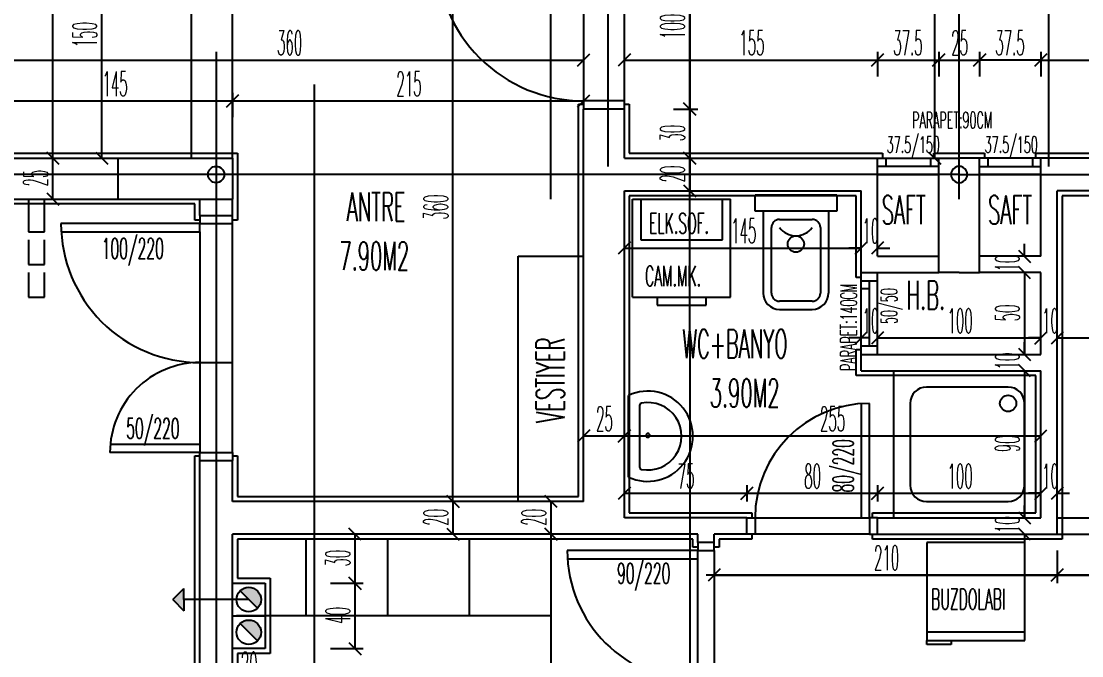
# Model space of a CAD drawing. Extents: x 78 to 306, y -397 to 18.
# Drawn here: x 271.9423 to 272.0722, y -396.6704 to -396.5928 of the extents above; entities that cross this region are included whole.
import ezdxf

# ---------------------------------------------------------------- set-up
doc = ezdxf.new("R2010")
doc.units = 0
doc.header["$LTSCALE"] = 0.5
doc.header["$MEASUREMENT"] = 0
for name, pattern in [('DASHDOT2', [0.5, 0.25, -0.125, 0, -0.125]), ('DASHED', [0.75, 0.5, -0.25]), ('DOT2', [0.125, 0, -0.125])]:
    doc.linetypes.add(name, pattern=pattern)
doc.layers.get('0').update_dxf_attribs({"linetype": 'CONTINUOUS'})
for name, color, linetype in [('AKS', 5, 'DASHDOT2'), ('ASHADE', 7, 'CONTINUOUS'), ('DUVAR', 6, 'CONTINUOUS'), ('IZDUSUM', 2, 'DOT2'), ('KAPI', 1, 'CONTINUOUS'), ('KOLON', 4, 'CONTINUOUS'), ('MERDIVEN', 3, 'CONTINUOUS'), ('OLCU', 31, 'CONTINUOUS'), ('SIVA', 7, 'CONTINUOUS'), ('TEFRIS', 11, 'CONTINUOUS')]:
    doc.layers.add(name, color=color, linetype=linetype)
doc.styles.add('ICMEKAN', font='romans.shx', dxfattribs={"width": 0.55, "height": 0.2})
doc.styles.add('OLCU', font='romans.shx', dxfattribs={"width": 0.6, "height": 0.125})
doc.styles.add('OLCUIC', font='ROMANS.SHX', dxfattribs={"width": 0.4, "height": 0.15})

msp = doc.modelspace()

# ---------------------------------------------------------------- hatches: boundary and pattern name
at = {"layer": 'KAPI', "ltscale": 1.4}
msp.add_hatch(color=256, dxfattribs=at).paths.add_polyline_path([(271.9621765333436, -396.6649177616397), (271.9621765333436, -396.6635598737719), (271.9621765333436, -396.6622019859039), (271.9608467064144, -396.6635598737719)])
at = {"layer": 'MERDIVEN'}
for points in [[(271.971204602107, -396.6646205339432), (271.9690832817635, -396.6624992135996, -0.1989123673796376), (271.9701439419352, -396.6620598737715, -0.6681786379193642)], [(271.9712046021068, -396.6686205339431), (271.9690832817632, -396.6664992135995, -0.1989123673796376), (271.970143941935, -396.6660598737714, -0.6681786379193642)]]:
    msp.add_hatch(color=256, dxfattribs=at).paths.add_polyline_path(points)

# ---------------------------------------------------------------- linework, layer by layer
at = {"color": 0, "linetype": 'ByBlock'}
for p, q in [((272.010393941935, -396.5983098737721), (272.011893941935, -396.5968098737721)), ((272.016893941935, -396.5968098737721), (272.015393941935, -396.5983098737721)), ((272.047893941935, -396.5968098737721), (272.046393941935, -396.5983098737721)), ((272.046393941935, -396.5983098737721), (272.047893941935, -396.5968098737721)), ((272.055393941935, -396.5968098737721), (272.053893941935, -396.5983098737721)), ((272.053893941935, -396.5983098737721), (272.055393941935, -396.5968098737721)), ((272.060393941935, -396.5968098737721), (272.058893941935, -396.5983098737721)), ((272.058893941935, -396.5983098737721), (272.060393941935, -396.5968098737721)), ((272.066393941935, -396.5983098737721), (272.067893941935, -396.5968098737721)), ((272.067893941935, -396.5968098737721), (272.066393941935, -396.5983098737721)), ((271.968893941935, -396.6018098737721), (271.967393941935, -396.6033098737721)), ((271.967393941935, -396.6033098737721), (271.968893941935, -396.6018098737721)), ((272.010393941935, -396.6033098737721), (272.011893941935, -396.6018098737721)), ((272.024893941935, -396.6043098737721), (272.023393941935, -396.6028098737721)), ((272.023393941935, -396.6028098737721), (272.024893941935, -396.6043098737721)), ((271.945393941935, -396.6088098737721), (271.946893941935, -396.6103098737721)), ((271.946893941935, -396.6103098737721), (271.945393941935, -396.6088098737721)), ((271.951393941935, -396.6088098737721), (271.952893941935, -396.6103098737721)), ((272.024893941935, -396.6103098737721), (272.023393941935, -396.6088098737721)), ((272.023393941935, -396.6088098737721), (272.024893941935, -396.6103098737721)), ((272.053393941935, -396.6088098737721), (272.054893941935, -396.6103098737721)), ((272.023393941935, -396.6128098737721), (272.024893941935, -396.6143098737721)), ((271.945393941935, -396.6138098737721), (271.946893941935, -396.6153098737721)), ((272.016893941935, -396.6198098737721), (272.015393941935, -396.6213098737721)), ((272.044393941935, -396.6213098737721), (272.045893941935, -396.6198098737721)), ((272.044393941935, -396.6213098737721), (272.045893941935, -396.6198098737721)), ((272.047893941935, -396.6198098737721), (272.046393941935, -396.6213098737721)), ((272.064393941935, -396.6208098737721), (272.065893941935, -396.6223098737721)), ((272.065893941935, -396.6243098737721), (272.064393941935, -396.6228098737721)), ((272.065893941935, -396.6243098737721), (272.064393941935, -396.6228098737721)), ((272.044393941935, -396.6323098737721), (272.045893941935, -396.6308098737721)), ((272.047893941935, -396.6308098737721), (272.046393941935, -396.6323098737721)), ((272.047893941935, -396.6308098737721), (272.046393941935, -396.6323098737721)), ((272.066393941935, -396.6323098737721), (272.067893941935, -396.6308098737721)), ((272.066393941935, -396.6323098737721), (272.067893941935, -396.6308098737721)), ((272.069893941935, -396.6308098737721), (272.068393941935, -396.6323098737721)), ((272.069893941935, -396.6308098737721), (272.068393941935, -396.6323098737721)), ((272.064393941935, -396.6328098737721), (272.065893941935, -396.6343098737721)), ((272.064393941935, -396.6328098737721), (272.065893941935, -396.6343098737721)), ((272.065893941935, -396.6363098737721), (272.064393941935, -396.6348098737721)), ((272.065893941935, -396.6363098737721), (272.064393941935, -396.6348098737721)), ((272.011893941935, -396.6428098737721), (272.010393941935, -396.6443098737721)), ((272.015393941935, -396.6443098737721), (272.016893941935, -396.6428098737721)), ((272.016893941935, -396.6428098737721), (272.015393941935, -396.6443098737721)), ((272.066393941935, -396.6443098737721), (272.067893941935, -396.6428098737721)), ((272.016893941935, -396.6498098737721), (272.015393941935, -396.6513098737721)), ((272.031893941935, -396.6498098737721), (272.030393941935, -396.6513098737721)), ((272.030393941935, -396.6513098737721), (272.031893941935, -396.6498098737721)), ((272.047893941935, -396.6498098737721), (272.046393941935, -396.6513098737721)), ((272.046393941935, -396.6513098737721), (272.047893941935, -396.6498098737721)), ((272.066393941935, -396.6513098737721), (272.067893941935, -396.6498098737721)), ((272.066393941935, -396.6513098737721), (272.067893941935, -396.6498098737721)), ((272.069893941935, -396.6498098737721), (272.068393941935, -396.6513098737721)), ((271.995893941935, -396.6523098737721), (271.994393941935, -396.6508098737721)), ((271.994393941935, -396.6508098737721), (271.995893941935, -396.6523098737721)), ((272.007893941935, -396.6523098737721), (272.006393941935, -396.6508098737721)), ((272.064393941935, -396.6528098737721), (272.065893941935, -396.6543098737721)), ((272.064393941935, -396.6528098737721), (272.065893941935, -396.6543098737721)), ((271.983893941935, -396.6563098737721), (271.982393941935, -396.6548098737721)), ((271.994393941935, -396.6548098737721), (271.995893941935, -396.6563098737721)), ((272.007893941935, -396.6563098737721), (272.006393941935, -396.6548098737721)), ((272.006393941935, -396.6548098737721), (272.007893941935, -396.6563098737721)), ((272.065893941935, -396.6563098737721), (272.064393941935, -396.6548098737721)), ((271.983893941935, -396.6623098737721), (271.982393941935, -396.6608098737721)), ((271.982393941935, -396.6608098737721), (271.983893941935, -396.6623098737721)), ((272.027893941935, -396.6598098737721), (272.026393941935, -396.6613098737721)), ((272.069893941935, -396.6598098737721), (272.068393941935, -396.6613098737721)), ((272.068393941935, -396.6613098737721), (272.069893941935, -396.6598098737721)), ((271.982393941935, -396.6688098737721), (271.983893941935, -396.6703098737721))]:
    msp.add_line(p, q, dxfattribs=at)
at = {"layer": 'AKS'}
for p, q in [((271.9661439419351, -396.3715598737721), (271.9661439419351, -396.8395598737721)), ((272.0071439419351, -396.8395598737721), (272.0071439419351, -396.3715598737721)), ((272.0571439419351, -396.8395598737721), (272.0571439419351, -396.3715598737721)), ((271.9781439419351, -396.3755598737721), (271.9781439419351, -396.8355598737721)), ((272.0141439419351, -396.8355598737721), (272.0141439419351, -396.3755598737721)), ((272.0681439419351, -396.8355598737721), (272.0681439419351, -396.3755598737721)), ((272.0571439419351, -396.6115598737721), (271.7611439419359, -396.6115598737721)), ((272.0571439419351, -396.6115598737721), (272.3531439419343, -396.6115598737721))]:
    msp.add_line(p, q, dxfattribs=at)
at = {"layer": 'ASHADE'}
msp.add_circle((271.9661439419351, -396.6115598737721), 0.0009999999999999432, dxfattribs=at)
for start, end in [(89.99999999951147, 270.0000000004885), (269.9999999995114, 90.00000000048854)]:
    msp.add_arc((272.0571439419351, -396.6115598737721), 0.0009999999999999432, start, end, dxfattribs=at)
at = {"layer": 'DUVAR'}
for p, q in [((272.0111439419358, -396.6515598737758), (272.0111439419358, -396.6035598737751)), ((272.0161439419352, -396.6035598737751), (272.0111439419352, -396.6035598737751)), ((272.0161439419352, -396.609559873776), (272.0161439419352, -396.6035598737751)), ((271.9391439419355, -396.6095598737759), (271.9541439419351, -396.6095598737759)), ((272.0161439419352, -396.609559873776), (272.0471439419353, -396.609559873776)), ((272.0471439419353, -396.6215598737757), (272.0471439419353, -396.609559873776)), ((272.0761439419321, -396.609559873776), (272.0671439419353, -396.609559873776)), ((272.0671439419353, -396.6215598737757), (272.0671439419353, -396.609559873776)), ((272.0161439419352, -396.6535598737758), (272.0161439419352, -396.6135598737757)), ((272.0161439419352, -396.6135598737757), (272.0451439419353, -396.6135598737757)), ((272.0451439419353, -396.6235598737757), (272.0451439419353, -396.6135598737757)), ((272.0761439419321, -396.6135598737757), (272.0691439419353, -396.6135598737757)), ((272.0691439419353, -396.6555598737758), (272.0691439419353, -396.6135598737757)), ((271.8811439419353, -396.614559873776), (271.9541439419351, -396.6145598737758)), ((271.9641439419352, -396.6165598737754), (271.9641439419352, -396.6145598737721)), ((271.9681439419356, -396.6165598737758), (271.9681439419356, -396.6145598737721)), ((271.9641439419352, -396.6165598737754), (271.9681439419356, -396.6165598737758)), ((272.0471439419353, -396.6215598737757), (272.0546439419353, -396.6215598737757)), ((272.0671439419353, -396.6215598737757), (272.0596439419353, -396.6215598737757)), ((272.0451439419353, -396.6235598737757), (272.0546439419353, -396.6235598737757)), ((272.0671439419353, -396.6235598737757), (272.0596439419353, -396.6235598737757)), ((272.0671439419353, -396.6335598737757), (272.0671439419353, -396.6235598737757)), ((272.0451439419353, -396.6335598737757), (272.0671439419353, -396.6335598737757)), ((272.0451439419353, -396.6355598737757), (272.0451439419353, -396.6335598737757)), ((272.0451439419353, -396.6355598737757), (272.0671439419353, -396.6355598737757)), ((272.0671439419353, -396.6535598737758), (272.0671439419353, -396.6355598737757)), ((271.9641439419352, -396.7135598737721), (271.9641439419352, -396.6465598737757)), ((271.9641439419352, -396.6465598737757), (271.9681439419356, -396.6465598737757)), ((271.9681439419356, -396.6515598737758), (271.9681439419356, -396.6465598737757)), ((272.0111439419358, -396.6515598737758), (271.9681439419356, -396.6515598737758)), ((272.0311439419356, -396.6535598737758), (272.0161439419352, -396.6535598737758)), ((272.0311439419355, -396.6555598737758), (272.0311439419356, -396.6535598737757)), ((272.0471439419353, -396.6535598737758), (272.0671439419353, -396.6535598737758)), ((272.0471439419353, -396.6555598737762), (272.0471439419353, -396.653559873776)), ((271.9681439419357, -396.7135598737721), (271.968143941936, -396.6555598737758)), ((272.0251439419355, -396.6555598737758), (271.968143941936, -396.6555598737758)), ((272.0251439419355, -396.6565598737752), (272.0251439419355, -396.6555598737758)), ((272.0311439419355, -396.6555598737758), (272.0271439419355, -396.6555598737758)), ((272.0271439419355, -396.6565598737758), (272.0271439419355, -396.6555598737758)), ((272.0471439419353, -396.6555598737758), (272.0691439419353, -396.6555598737758)), ((272.0271439419355, -396.6565598737758), (272.0251439419357, -396.6565598737752))]:
    msp.add_line(p, q, dxfattribs=at)
at = {"layer": 'DUVAR', "ltscale": 1.4}
for p, q in [((271.968143941935, -396.6615598737721), (271.972143941935, -396.6615598737721)), ((271.968143941935, -396.6695598737721), (271.968143941935, -396.6615598737721)), ((271.972143941935, -396.6615598737721), (271.972143941935, -396.6695598737721)), ((271.968143941935, -396.6655598737721), (271.972143941935, -396.6655598737721)), ((271.972143941935, -396.6695598737721), (271.968143941935, -396.6695598737721))]:
    msp.add_line(p, q, dxfattribs=at)
at = {"layer": 'IZDUSUM', "ltscale": 0.6}
for p, q in [((271.9631439419356, -396.609559873776), (271.9631439419352, -396.5795598737758)), ((271.9681439419356, -396.609559873776), (271.9681439419352, -396.5795598737757))]:
    msp.add_line(p, q, dxfattribs=at)
at = {"layer": 'IZDUSUM'}
for p, q in [((272.0691439419353, -396.6535598737758), (272.0981439419354, -396.6535598737758)), ((272.0691439419353, -396.6555598737758), (272.0981439419354, -396.6555598737758))]:
    msp.add_line(p, q, dxfattribs=at)
at = {"layer": 'KAPI', "linetype": 'DASHED', "ltscale": 0.4}
for q in [(272.0241439419351, -396.4320840608356), (272.0241439419351, -396.7620356867086)]:
    msp.add_line((272.0241439419351, -396.6315598737721), q, dxfattribs=at)
at = {"layer": 'KAPI'}
for p, q in [((272.016143941935, -396.6025598737751), (272.016143941935, -396.5845598737752)), ((272.011143941935, -396.5855598737749), (272.011143941935, -396.6025598737751)), ((272.0161439419352, -396.6025598737751), (272.0111439419355, -396.6025598737754)), ((272.0111439419355, -396.6025598737754), (272.0111439419355, -396.6035598737754)), ((272.0161439419352, -396.6025598737751), (272.0111439419355, -396.6025598737754)), ((272.0111439419355, -396.6025598737754), (272.0111439419355, -396.6035598737754)), ((272.0161439419352, -396.6025598737751), (272.0111439419355, -396.6025598737754)), ((272.0111439419355, -396.6025598737754), (272.0111439419355, -396.6035598737754)), ((272.0161439419352, -396.6035598737751), (272.0161439419352, -396.6025598737751)), ((272.0161439419352, -396.6035598737751), (272.0161439419352, -396.6025598737751)), ((272.0161439419352, -396.6035598737751), (272.0161439419352, -396.6025598737751)), ((272.0471439419353, -396.6095598737721), (272.0546439419353, -396.6095598737721)), ((272.0481439419353, -396.6095598737721), (272.0481439419353, -396.6105598737721)), ((272.0536439419353, -396.6095598737721), (272.0536439419353, -396.6105598737721)), ((272.0671439419353, -396.6095598737721), (272.0596439419353, -396.6095598737721)), ((272.0606439419353, -396.6095598737721), (272.0606439419353, -396.6105598737721)), ((272.0661439419353, -396.6095598737721), (272.0661439419353, -396.6105598737721)), ((272.0546439419353, -396.6105598737721), (272.0471439419353, -396.6105598737721)), ((272.0596439419353, -396.6105598737721), (272.0671439419353, -396.6105598737721)), ((272.0471439419353, -396.6115598737721), (272.0546439419353, -396.6115598737721)), ((272.0671439419353, -396.6115598737721), (272.0596439419353, -396.6115598737721)), ((271.9641439419355, -396.6165598737758), (271.9641439419355, -396.6175598737755)), ((271.9681439419356, -396.6175598737755), (271.9681439419356, -396.6165598737758)), ((271.9641439419355, -396.6175598737755), (271.9471439419353, -396.6175598737755)), ((271.9641439419355, -396.6175598737755), (271.9681439419356, -396.6175598737755)), ((271.9641439419355, -396.6185598737756), (271.9641439419355, -396.6175598737755)), ((271.9471733791869, -396.6185598737758), (271.9641439419355, -396.6185598737756)), ((272.0451439419384, -396.6335598737737), (272.0451439419383, -396.6235598737709)), ((272.0471439419384, -396.6335598737737), (272.0471439419383, -396.6235598737709)), ((271.9641439419323, -396.6345598737753), (271.968143941933, -396.6345598737756)), ((272.0451439419358, -396.6395956337323), (272.0451439419352, -396.653559873776)), ((272.0461439419353, -396.653559873776), (272.0461439419356, -396.639559873776)), ((271.9531894907852, -396.6445598737771), (271.9641439419355, -396.6445598737768)), ((271.9641439419355, -396.6445598737768), (271.9641439419355, -396.6455598737768)), ((271.9641439419355, -396.6455598737768), (271.9531439419354, -396.6455598737768)), ((271.9641439419355, -396.6465598737766), (271.9641439419355, -396.6455598737768)), ((271.9641439419355, -396.6455598737768), (271.9681439419356, -396.6455598737768)), ((271.9681439419356, -396.6455598737768), (271.9681439419356, -396.6465598737766)), ((272.0311439419356, -396.6535598737757), (272.0321439419353, -396.6535598737757)), ((272.0321439419353, -396.6535598737757), (272.0321439419353, -396.6555598737758)), ((272.0321439419353, -396.6535598737757), (272.0451439419352, -396.653559873776)), ((272.0451439419352, -396.653559873776), (272.0461439419353, -396.653559873776)), ((272.0461439419353, -396.653559873776), (272.0461439419352, -396.6555598737761)), ((272.0471439419353, -396.653559873776), (272.0461439419353, -396.653559873776)), ((272.0321439419353, -396.6555598737758), (272.0311439419355, -396.6555598737758)), ((272.0461439419352, -396.6555598737761), (272.0321439419353, -396.6555598737758)), ((272.0461439419352, -396.6555598737761), (272.0471439419353, -396.6555598737762)), ((272.0251439419351, -396.6565598737761), (272.0251439419351, -396.6575598737759)), ((272.0271439419349, -396.6575598737759), (272.0271439419349, -396.6565598737761)), ((272.0251439419351, -396.6575598737759), (272.0091439419351, -396.6575598737759)), ((272.0251439419351, -396.6585598737759), (272.0251439419351, -396.6575598737759)), ((272.0251439419351, -396.6575598737759), (272.0271439419349, -396.6575598737759)), ((272.0271439419349, -396.6575598737759), (272.0271439419349, -396.6735598737759)), ((272.0091439419351, -396.6585598737759), (272.0251439419351, -396.6585598737759))]:
    msp.add_line(p, q, dxfattribs=at)
at = {"layer": 'KAPI', "ltscale": 1.4}
for p, q in [((271.9681439419356, -396.6455598737768), (271.9681439419356, -396.6175598737755)), ((271.9641439419355, -396.6185598737756), (271.9641439419355, -396.6445598737768)), ((272.045143941935, -396.6245598737721), (272.047143941935, -396.6245598737721)), ((272.046143941935, -396.6255598737721), (272.045143941935, -396.6255598737721)), ((272.046143941935, -396.6325598737721), (272.046143941935, -396.6245598737721)), ((272.046143941935, -396.6315598737721), (272.045143941935, -396.6315598737721)), ((272.047143941935, -396.6325598737721), (272.045143941935, -396.6325598737721)), ((272.0251439419351, -396.6735598737758), (272.0251439419351, -396.6585598737759)), ((271.9608467064144, -396.6635598737719), (271.9621765333436, -396.6622019859039)), ((271.9621765333436, -396.6635598737719), (271.9621765333436, -396.6622019859039)), ((271.9608467064144, -396.6635598737719), (271.9621765333436, -396.6649177616397)), ((271.9701439419357, -396.6635598737718), (271.9621765333436, -396.6635598737719)), ((271.9621765333436, -396.6635598737719), (271.9621765333436, -396.6649177616397))]:
    msp.add_line(p, q, dxfattribs=at)
at = {"layer": 'KAPI'}
for centre, radius, start, end in [((272.011143941935, -396.5845598737752), 0.01799999999988273, 180, 270.0000000016285), ((271.9641439419355, -396.6175598737761), 0.01700000000011627, 179.9999999983715, 270), ((271.9641439419355, -396.6455598737763), 0.01100000000005821, 90, 180.0000000032569), ((272.0461439419353, -396.653559873776), 0.0139999999999452, 89.99999999886009, 179.9999999988601), ((272.0251439419351, -396.6575598737759), 0.01600000000000136, 180, 270)]:
    msp.add_arc(centre, radius, start, end, dxfattribs=at)
at = {"layer": 'KOLON'}
for p, q in [((271.9541439419351, -396.6145598737813), (271.9541439419351, -396.6095598737813)), ((271.9541439419351, -396.6095598737813), (271.9681439419351, -396.6095598737813)), ((271.9681439419351, -396.6095598737813), (271.9681439419351, -396.6145598737813)), ((272.0546439419351, -396.6235598737813), (272.0546439419351, -396.6095598737813)), ((272.0546439419351, -396.6095598737813), (272.0571439419351, -396.6095598737813)), ((272.0596439419351, -396.6095598737813), (272.0571439419351, -396.6095598737813)), ((272.0596439419351, -396.6235598737813), (272.0596439419351, -396.6095598737813)), ((271.9541439419351, -396.6145598737813), (271.9681439419351, -396.6145598737813)), ((272.0571439419351, -396.6235598737813), (272.0546439419351, -396.6235598737813)), ((272.0571439419351, -396.6235598737813), (272.0596439419351, -396.6235598737813))]:
    msp.add_line(p, q, dxfattribs=at)
at = {"layer": 'MERDIVEN'}
for p, q in [((271.9431439419355, -396.6145598737721), (271.9431439419355, -396.6185598737721)), ((271.9451439419356, -396.6185598737721), (271.9451439419356, -396.6145598737721)), ((271.9431439419355, -396.6185598737721), (271.9451439419356, -396.6185598737721)), ((271.9431439419355, -396.6195598737721), (271.9431439419355, -396.6225598737721)), ((271.9451439419356, -396.6225598737721), (271.9451439419356, -396.6195598737721)), ((271.9431439419355, -396.6225598737721), (271.9451439419356, -396.6225598737721)), ((271.9431439419355, -396.6235598737721), (271.9431439419355, -396.6265598737721)), ((271.9451439419356, -396.6265598737721), (271.9451439419356, -396.6235598737721)), ((271.9431439419355, -396.6265598737721), (271.9451439419356, -396.6265598737721)), ((271.971204602107, -396.6646205339432), (271.9690832817635, -396.6624992135996)), ((271.9712046021068, -396.6686205339431), (271.9690832817632, -396.6664992135995))]:
    msp.add_line(p, q, dxfattribs=at)
for centre in [(271.9701439419352, -396.6635598737711), (271.970143941935, -396.667559873771)]:
    msp.add_circle(centre, 0.0015, dxfattribs=at)
at = {"layer": 'OLCU', "ltscale": 1.4}
for p, q in [((272.054143941935, -396.4895598737721), (272.054143941935, -396.6095598737721)), ((271.946143941935, -396.6095598737721), (271.946143941935, -396.5315598737721)), ((271.952143941935, -396.6095598737721), (271.952143941935, -396.5795598737721)), ((271.995143941935, -396.6515598737721), (271.995143941935, -396.5795598737721)), ((272.024143941935, -396.5835598737721), (272.024143941935, -396.6035598737721)), ((272.047143941935, -396.5965598737721), (272.047143941935, -396.5995598737721)), ((272.054643941935, -396.5965598737721), (272.054643941935, -396.5995598737721)), ((272.0596439419352, -396.5965598737721), (272.0596439419352, -396.5995598737721)), ((272.0671439419352, -396.5965598737721), (272.0671439419352, -396.5995598737721)), ((271.939143941935, -396.5975598737721), (272.011143941935, -396.5975598737721)), ((272.016143941935, -396.5975598737721), (272.047143941935, -396.5975598737721)), ((272.047143941935, -396.5975598737721), (272.054643941935, -396.5975598737721)), ((272.054643941935, -396.5975598737721), (272.059643941935, -396.5975598737721)), ((272.067143941935, -396.5975598737721), (272.059643941935, -396.5975598737721)), ((272.067143941935, -396.5975598737721), (272.098143941935, -396.5975598737721)), ((271.968143941935, -396.6015598737721), (271.968143941935, -396.6045598737721)), ((271.939143941935, -396.6025598737721), (271.968143941935, -396.6025598737721)), ((271.968143941935, -396.6025598737721), (272.011143941935, -396.6025598737721)), ((272.022143941935, -396.6035598737721), (272.025143941935, -396.6035598737721)), ((272.024143941935, -396.6035598737721), (272.024143941935, -396.6095598737721)), ((271.946143941935, -396.6145598737721), (271.946143941935, -396.6095598737721)), ((272.024143941935, -396.6095598737721), (272.024143941935, -396.6135598737721)), ((272.016143941935, -396.6205598737721), (272.045143941935, -396.6205598737721)), ((272.045143941935, -396.6205598737721), (272.043643941935, -396.6205598737721)), ((272.047143941935, -396.6205598737721), (272.048643941935, -396.6205598737721)), ((272.065143941935, -396.6215598737721), (272.065143941935, -396.6200598737721)), ((272.065143941935, -396.6235598737721), (272.065143941935, -396.6335598737721)), ((272.065143941935, -396.6235598737721), (272.065143941935, -396.6250598737721)), ((272.045143941935, -396.6315598737721), (272.043643941935, -396.6315598737721)), ((272.047143941935, -396.6315598737721), (272.067143941935, -396.6315598737721)), ((272.047143941935, -396.6315598737721), (272.048643941935, -396.6315598737721)), ((272.065143941935, -396.6335598737721), (272.065143941935, -396.6320598737721)), ((272.067143941935, -396.6315598737721), (272.065643941935, -396.6315598737721)), ((272.069143941935, -396.6315598737721), (272.098143941935, -396.6315598737721)), ((272.069143941935, -396.6315598737721), (272.070643941935, -396.6315598737721)), ((272.065143941935, -396.6355598737721), (272.065143941935, -396.6535598737721)), ((272.065143941935, -396.6355598737721), (272.065143941935, -396.6370598737721)), ((272.016143941935, -396.6435598737721), (272.011143941935, -396.6435598737721)), ((272.067143941935, -396.6435598737721), (272.016143941935, -396.6435598737721)), ((272.031143941935, -396.6495598737721), (272.031143941935, -396.6515598737721)), ((272.047143941935, -396.6495598737721), (272.047143941935, -396.6515598737721)), ((271.995143941935, -396.6515598737721), (271.995143941935, -396.6555598737721)), ((272.007143941935, -396.6515598737721), (272.007143941935, -396.6555598737721)), ((272.016143941935, -396.6505598737721), (272.031143941935, -396.6505598737721)), ((272.031143941935, -396.6505598737721), (272.047143941935, -396.6505598737721)), ((272.047143941935, -396.6505598737721), (272.067143941935, -396.6505598737721)), ((272.067143941935, -396.6505598737721), (272.065643941935, -396.6505598737721)), ((272.069143941935, -396.6505598737721), (272.070643941935, -396.6505598737721)), ((272.065143941935, -396.6535598737721), (272.065143941935, -396.6520598737721)), ((271.983143941935, -396.6555598737721), (271.983143941935, -396.6615598737721)), ((272.007143941935, -396.6555598737721), (272.007143941935, -396.7195598737721)), ((272.065143941935, -396.6555598737721), (272.065143941935, -396.6570598737721)), ((272.069143941935, -396.6575598737721), (272.069143941935, -396.6615598737721)), ((272.146143941935, -396.6605598737721), (272.026143941935, -396.6605598737721)), ((272.027143941935, -396.6605598737721), (272.069143941935, -396.6605598737721)), ((272.069143941935, -396.6605598737721), (272.098143941935, -396.6605598737721)), ((271.980143941935, -396.6615598737721), (271.984143941935, -396.6615598737721)), ((271.983143941935, -396.6615598737721), (271.983143941935, -396.6695598737721)), ((271.980143941935, -396.6695598737721), (271.984143941935, -396.6695598737721))]:
    msp.add_line(p, q, dxfattribs=at)
at = {"layer": 'SIVA', "ltscale": 1.4}
for p, q in [((272.0105439419358, -396.6509598737758), (272.0105439419358, -396.6029598737751)), ((272.0105439419358, -396.6029598737751), (272.0111439419355, -396.6029598737751)), ((272.0161439419352, -396.6029598737751), (272.0167439419353, -396.6029598737751)), ((272.0167439419353, -396.6029598737751), (272.0167439419353, -396.608959873776)), ((271.9397439419355, -396.6089598737759), (271.9541439419351, -396.608959873776)), ((271.9541439419351, -396.608959873776), (271.9687439419351, -396.6089598737815)), ((271.9687439419351, -396.6089598737815), (271.9687439419351, -396.6145598737813)), ((272.0167439419353, -396.608959873776), (272.0477439419353, -396.608959873776)), ((272.0477439419353, -396.608959873776), (272.0477439419353, -396.6095598737721)), ((272.0540439419351, -396.6095598737721), (272.0540439419351, -396.6089598737813)), ((272.0540439419351, -396.6089598737813), (272.0571439419351, -396.6089598737813)), ((272.0571439419351, -396.6089598737813), (272.0602439419351, -396.6089598737813)), ((272.0602439419351, -396.6089598737813), (272.0602439419351, -396.6095598737721)), ((272.0665439419353, -396.6095598737721), (272.0665439419353, -396.608959873776)), ((272.0665439419353, -396.608959873776), (272.0767439419321, -396.608959873776)), ((271.9541439419351, -396.6151598737813), (271.8811439419352, -396.615159873776)), ((271.9635439419352, -396.6151598737813), (271.9541439419351, -396.6151598737813)), ((271.9635439419352, -396.6171598737754), (271.9635439419352, -396.6151598737813)), ((271.9687439419351, -396.6145598737813), (271.9687439419358, -396.6171598737758)), ((272.0445439419353, -396.6141598737757), (272.0167439419353, -396.6141598737757)), ((272.0167439419353, -396.6141598737757), (272.0167439419352, -396.6529598737758)), ((272.0445439419353, -396.6241598737753), (272.0445439419353, -396.6141598737757)), ((272.0767439419321, -396.6141598737757), (272.0697439419353, -396.6141598737757)), ((272.0697439419353, -396.6141598737757), (272.0697439419353, -396.6561598737758)), ((271.9641439419355, -396.6171598737754), (271.9635439419352, -396.6171598737754)), ((271.9687439419358, -396.6171598737758), (271.9681439419356, -396.6171598737757)), ((272.0451439419383, -396.6241598737757), (272.0445439419353, -396.6241598737753)), ((272.0445439419353, -396.6361598737757), (272.0445439419353, -396.6329598737757)), ((272.0445439419353, -396.6329598737757), (272.0451439419384, -396.6329598737757)), ((272.0665439419353, -396.6361598737757), (272.0445439419353, -396.6361598737757)), ((272.0665439419353, -396.6529598737758), (272.0665439419353, -396.6361598737757)), ((271.9635439419352, -396.7129598737813), (271.9635439419352, -396.6459598737757)), ((271.9635439419352, -396.6459598737757), (271.9641439419355, -396.6459598737757)), ((271.9681439419356, -396.6459598737757), (271.9687439419356, -396.6459598737757)), ((271.9687439419356, -396.6459598737757), (271.9687439419356, -396.6509598737758)), ((271.9687439419356, -396.6509598737758), (272.0105439419358, -396.6509598737758)), ((272.0167439419352, -396.6529598737758), (272.0317439419356, -396.6529598737758)), ((272.0317439419356, -396.6529598737758), (272.0317439419355, -396.6535598737757)), ((272.0465439419353, -396.653559873776), (272.0465439419353, -396.6529598737758)), ((272.0465439419353, -396.6529598737758), (272.0665439419353, -396.6529598737758)), ((272.0317439419355, -396.6555598737758), (272.0317439419355, -396.6561598737758)), ((272.0465439419353, -396.6561598737758), (272.0465439419353, -396.6555598737761)), ((272.0245439419355, -396.6561598737758), (271.9687439419361, -396.6561598737758)), ((271.9687439419361, -396.6561598737758), (271.9687439419361, -396.6609598737721)), ((272.0245439419355, -396.6571598737751), (272.0245439419355, -396.6561598737758)), ((272.0317439419355, -396.6561598737758), (272.0277439419355, -396.6561598737758)), ((272.0277439419355, -396.6561598737758), (272.0277439419355, -396.657159873776)), ((272.0697439419353, -396.6561598737758), (272.0465439419353, -396.6561598737758)), ((272.0251439419351, -396.6571598737752), (272.0245439419355, -396.6571598737751)), ((272.0277439419355, -396.657159873776), (272.0271439419349, -396.6571598737758)), ((271.9687439419361, -396.6609598737721), (271.972743941935, -396.6609598737721)), ((271.972743941935, -396.6609598737721), (271.972743941935, -396.6701598737721)), ((271.972743941935, -396.6701598737721), (271.9687439419359, -396.6701598737721)), ((271.9687439419359, -396.6701598737721), (271.9687439419357, -396.7135598737721))]:
    msp.add_line(p, q, dxfattribs=at)
at = {"layer": 'TEFRIS'}
for p, q in [((272.032143941937, -396.6140598737703), (272.042143941937, -396.6140598737703)), ((272.032143941937, -396.6160598737704), (272.032143941937, -396.6140598737703)), ((272.042143941937, -396.6140598737703), (272.042143941937, -396.6160598737704)), ((272.017143941934, -396.6265598737776), (272.0171439419335, -396.6145598737775)), ((272.0171439419341, -396.6145598737776), (272.0291439419341, -396.6145598737777)), ((272.018143941935, -396.6145598737721), (272.018143941935, -396.6195598737721)), ((272.028143941935, -396.6195598737721), (272.028143941935, -396.6145598737721)), ((272.029143941934, -396.6265598737777), (272.0291439419335, -396.6145598737771)), ((272.042143941937, -396.6160598737704), (272.032143941937, -396.6160598737704)), ((272.033143941937, -396.6160598737704), (272.033143941937, -396.6260598737704)), ((272.0411439419372, -396.6160598737704), (272.0411439419372, -396.6260598737704)), ((272.0351439419371, -396.6170598737705), (272.0391439419371, -396.6170598737705)), ((272.0341439419371, -396.6260598737704), (272.0341439419371, -396.6180598737706)), ((272.0401439419371, -396.6180598737706), (272.0401439419371, -396.6260598737704)), ((272.018143941935, -396.6195598737721), (272.028143941935, -396.6195598737721)), ((272.0031439419358, -396.6515598737758), (272.0031439419358, -396.6215598737758)), ((272.0031439419358, -396.6215598737758), (272.0111439419358, -396.6215598737758)), ((272.017143941934, -396.6265598737776), (272.029143941934, -396.6265598737777)), ((272.0201439419336, -396.6265598737772), (272.0201439419336, -396.6275598737773)), ((272.0261439419333, -396.6275598737773), (272.0261439419333, -396.6265598737772)), ((272.0391439419371, -396.6270598737705), (272.0351439419371, -396.6270598737705)), ((272.0201439419336, -396.6275598737773), (272.0261439419333, -396.6275598737773)), ((272.0351439419371, -396.6280598737706), (272.0391439419371, -396.6280598737706)), ((272.0491439419351, -396.6535598737721), (272.0491439419351, -396.6355598737721)), ((272.0166439419348, -396.6485700704202), (272.0166439419348, -396.6385910677623)), ((272.0631439419351, -396.6375598737721), (272.0531439419351, -396.6375598737721)), ((272.0180349743516, -396.647408316747), (272.0180349743516, -396.6397528214354)), ((272.0511439419351, -396.6395598737721), (272.0511439419351, -396.6495598737721)), ((272.0651439419351, -396.6495598737721), (272.0651439419351, -396.6395598737721)), ((272.0531439419351, -396.6515598737721), (272.0631439419351, -396.6515598737721)), ((271.9771439419298, -396.6560598737721), (271.9771439419298, -396.6655598737701)), ((271.9871439419298, -396.6560598737721), (271.9871439419298, -396.6655598737701)), ((271.9971439419298, -396.6560598737721), (271.9971439419298, -396.6655598737701)), ((272.0071439419298, -396.6560598737721), (272.0071439419298, -396.6655598737696)), ((272.0651737502896, -396.6565598737728), (272.0531737502894, -396.6565598737728)), ((272.0531737502894, -396.6565598737728), (272.0531737502894, -396.6685598737726)), ((272.0651737502896, -396.6685598737726), (272.0651737502896, -396.6565598737728)), ((272.0071439419298, -396.6655598737696), (271.9686439419297, -396.6655598737705)), ((272.065173750287, -396.6675598737734), (272.053173750287, -396.6675598737734)), ((272.0531737502894, -396.6685598737726), (272.0651737502896, -396.6685598737726)), ((272.0531737502894, -396.6690598737728), (272.0531737502894, -396.6685598737726)), ((272.0561737502895, -396.6685598737726), (272.0561737502895, -396.6690598737728)), ((272.0561737502895, -396.6690598737728), (272.0531737502894, -396.6690598737728))]:
    msp.add_line(p, q, dxfattribs=at)
for centre, radius in [((272.037143941937, -396.6200598737695), 0.0009999999999990906), ((272.0631439419333, -396.6395598737686), 0.0009999999999999432)]:
    msp.add_circle(centre, radius, dxfattribs=at)
for centre, radius, start, end in [((272.0351439419371, -396.6180598737697), 0.001, 90, 180), ((272.0391439419371, -396.6180598737697), 0.001, 0, 90), ((272.037143941937, -396.6165598737695), 0.002499999999999375, 216.8698976460394, 323.1301023539606), ((272.0351439419371, -396.6260598737696), 0.002, 180, 270), ((272.0351439419371, -396.6260598737696), 0.001, 180, 270), ((272.0391439419371, -396.6260598737696), 0.002, 270, 0), ((272.0391439419371, -396.6260598737696), 0.001, 270, 0), ((272.0190100855104, -396.6435805690905), 0.005522115440103586, 244.6285478708977, 115.3714521291023), ((272.0531439419351, -396.6395598737721), 0.002, 90, 180), ((272.0631439419351, -396.6395598737721), 0.002, 0, 90), ((272.0182668130881, -396.6397528214351), 0.0002318387361393612, 100.9889460952594, 180), ((272.0190100855104, -396.6435805690905), 0.004131083023267418, 259.0110539047405, 100.9889460952594), ((272.0190277875486, -396.6434776011445), 0.0002318387361393151, 0, 180), ((272.0190277875486, -396.6434776011445), 0.0002318387361393151, 180, 0), ((272.0182668130881, -396.6474083167467), 0.0002318387361393612, 180, 259.0110539047405), ((272.0531439419351, -396.6495598737721), 0.002, 180, 270), ((272.0631439419351, -396.6495598737721), 0.002, 270, 0)]:
    msp.add_arc(centre, radius, start, end, dxfattribs=at)

# ---------------------------------------------------------------- texts
at = {"layer": 'KAPI', "linetype": 'Continuous', "style": 'ICMEKAN', "width": 0.5}
for s, p in [('PARAPET:90CM', (272.0513744387328, -396.6058986009421)), ('37.5/150', (272.0482613078255, -396.608904772142)), ('37.5/150', (272.0602613078255, -396.608904772142))]:
    msp.add_text(s, height=0.002, dxfattribs=at).set_placement(p)
at = {"layer": 'KAPI', "style": 'OLCU', "width": 0.5}
for s, rotation, p in [('100/220', 359.9999999982087, (271.9521327050027, -396.6218670745145)), ('50/220', 359.9999999982087, (271.9551327050027, -396.6438670745145)), ('80/220', 89.99999999820871, (272.0441880955856, -396.6504629670702)), ('90/220', 359.9999999982087, (272.0152408486369, -396.6616040274227))]:
    msp.add_text(s, height=0.002499999999999999, rotation=rotation, dxfattribs=at).set_placement(p)
at = {"layer": 'KAPI', "linetype": 'Continuous', "style": 'ICMEKAN', "width": 0.5}
for s, p in [('PARAPET:140CM', (272.0446077817987, -396.6355905758187)), ('50/50', (272.0495503883334, -396.6298432506118))]:
    msp.add_text(s, height=0.002, rotation=90, dxfattribs=at).set_placement(p)
at = {"layer": 'MERDIVEN', "linetype": 'ByBlock', "style": 'OLCU', "width": 0.5}
for s, p in [('ANTRE', (271.9821284103473, -396.6172770703841)), ('SAFT', (272.0476501884776, -396.6176350227485)), ('SAFT', (272.0606912668216, -396.6176350227485)), ('7.90M2', (271.9812355532044, -396.6232770703842)), ('H.B.', (272.050699689901, -396.6280627236794)), ('WC+BANYO', (272.0232383357705, -396.6340388656828)), ('3.90M2', (272.0265954786278, -396.6400388656828))]:
    msp.add_text(s, height=0.0035, dxfattribs=at).set_placement(p)
msp.add_text('VESTIYER', height=0.0035, rotation=90, dxfattribs=at).set_placement((272.008822601479, -396.6419177810413))
at = {"layer": 'OLCU', "style": 'OLCUIC', "width": 0.4}
for s, p in [('150', (271.951543941935, -396.5959884452006)), ('100', (272.023543941935, -396.5949884452007)), ('30', (272.023543941935, -396.6075313023435)), ('25', (271.945543941935, -396.6130313023435)), ('20', (272.023543941935, -396.6125313023435)), ('360', (271.994543941935, -396.617102730915)), ('10', (272.064543941935, -396.6234170166292)), ('50', (272.064543941935, -396.6295313023435)), ('10', (272.064543941935, -396.6354170166292)), ('90', (272.064543941935, -396.6455313023435)), ('20', (271.994543941935, -396.6545313023435)), ('20', (272.006543941935, -396.6545313023435)), ('10', (272.064543941935, -396.6554170166292)), ('30', (271.982543941935, -396.6595313023435)), ('40', (271.982543941935, -396.6665313023435))]:
    msp.add_text(s, height=0.003, rotation=90, dxfattribs=at).set_placement(p)
for s, p in [('360', (271.9736010847922, -396.5969598737721)), ('155', (272.0302153705064, -396.5969598737721)), ('37.5', (272.0490653705065, -396.5969598737721)), ('25', (272.0561725133636, -396.5969598737721)), ('37.5', (272.0615653705065, -396.5969598737721)), ('145', (271.9522153705065, -396.6019598737721)), ('215', (271.9882153705065, -396.6019598737721)), ('145', (272.0292153705064, -396.6199598737721)), ('10', (272.0452867990779, -396.6199598737721)), ('10', (272.0452867990779, -396.6309598737721)), ('100', (272.0557153705064, -396.6309598737721)), ('10', (272.0672867990779, -396.6309598737721)), ('25', (272.0126725133636, -396.6429598737721)), ('255', (272.0401010847922, -396.6429598737721)), ('75', (272.0226725133636, -396.6499598737721)), ('80', (272.0381725133636, -396.6499598737721)), ('100', (272.0557153705064, -396.6499598737721)), ('10', (272.0672867990779, -396.6499598737721)), ('210', (272.0467153705064, -396.6599598737721)), ('20', (271.9691725133636, -396.6729598737721))]:
    msp.add_text(s, height=0.003, dxfattribs=at).set_placement(p)
at = {"layer": 'TEFRIS', "style": 'OLCU', "width": 0.5}
for s, p in [('ELK.SOF.', (272.0191602652387, -396.6187895466625)), ('CAM.MK.', (272.0186773058817, -396.6252244208718))]:
    msp.add_text(s, height=0.002499999999999999, rotation=359.9999999982087, dxfattribs=at).set_placement(p)
msp.add_text('BUZDOLABI', height=0.002499999999999999, dxfattribs=at).set_placement((272.053709549743, -396.6647598074572))

doc.saveas('drawing.dxf')
